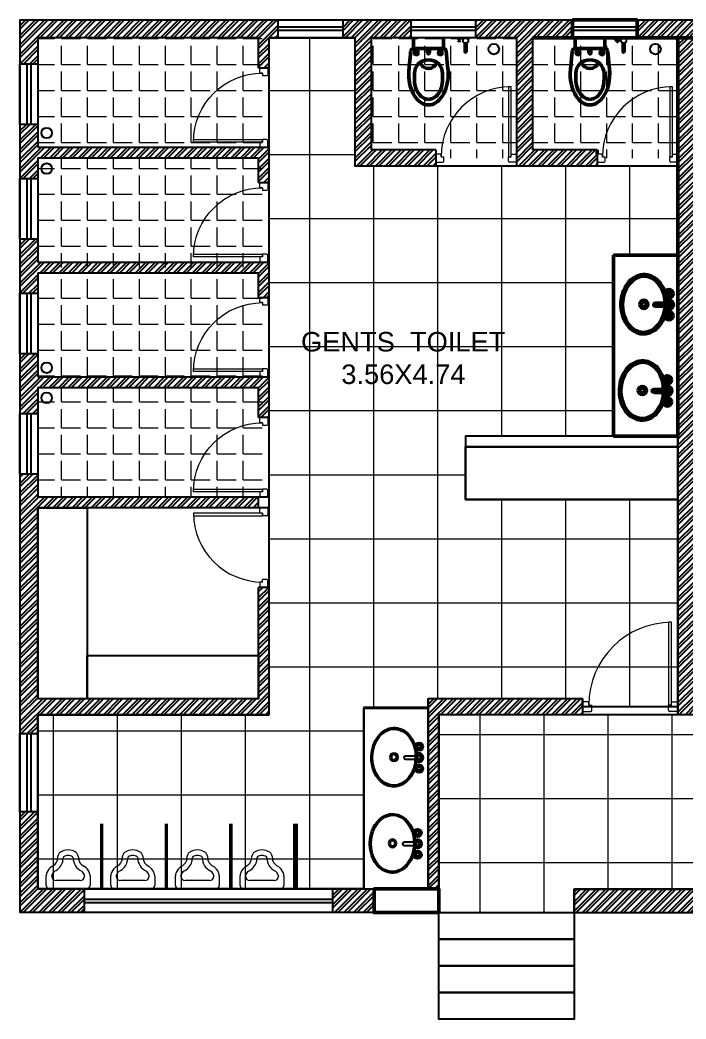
# Model space of a CAD drawing. Header units: millimetres. Extents: x 1521 to 3683, y 1649 to 3322.
# Drawn here: x 1914.03 to 1917.74, y 1666.7 to 1672.26 of the extents above; entities that cross this region are included whole.
import ezdxf

# ---------------------------------------------------------------- set-up
doc = ezdxf.new("R2010")
doc.units = ezdxf.units.MM
doc.header["$LTSCALE"] = 0.1
for name, color, linetype, lineweight in [('DOOR', 8, 'Continuous', 15), ('ELEVATION', 54, 'Continuous', 9), ('plan wall', 7, 'Continuous', 25), ('WALL', 7, 'Continuous', 50)]:
    doc.layers.add(name, color=color, linetype=linetype, lineweight=lineweight)
doc.styles.add('WORKING', font='ARIALN.TTF')
pattern_1 = [(45, (1274.377843, 807.466503), (-0.0265249055, 0.0265249055), []), (45, (1274.377843, 807.48526), (-0.0265249055, 0.0265249055), [])]
pattern_2 = [(0, (999.78936, 958.43004), (0, 0.144420742), [0.105033267, -0.039387475]), (90, (999.78936, 958.43004), (-0.144420742, 0), [0.105033267, -0.039387475])]

# ---------------------------------------------------------------- blocks, each defined once
blk = doc.blocks.new('D75')
at = {"layer": 'DOOR'}
for p, q in [((0.05, 0.7), (0.05, 0.675)), ((0.05, 0.7), (0.075, 0.7)), ((0.05, 0.05), (0.05, 0.075)), ((0.05, 0.05), (0.075, 0.05))]:
    blk.add_line(p, q, dxfattribs=at)
for points in [[(0.075, 0.7), (0.075, 0.75), (0, 0.75), (0, 0.685)], [(0.01, 0.675), (0.05, 0.675)], [(0.075, 0.05), (0.075, 0), (0, 0), (0, 0.065)], [(0.01, 0.075), (0.05, 0.075)]]:
    blk.add_lwpolyline(points, dxfattribs=at)
blk.add_lwpolyline([(0.05, 0.075), (0.05, 0.05), (0.7, 0.05), (0.7, 0.075)], close=True, dxfattribs=at)
for centre, radius, start, end in [((0.01, 0.685), 0.01, 180, 270), ((0.05, 0.05), 0.65, 0, 90), ((0.01, 0.065), 0.01, 90, 180)]:
    blk.add_arc(centre, radius, start, end, dxfattribs=at)
blk = doc.blocks.new('Faucet - Bathroom top')
for p, q in [((-4.107, 0.125), (-4.375, 0.125)), ((-3.75, 0.4788), (-3.75, 0.75)), ((-3.5, 0.482), (-3.5, 0.75)), ((-3.1461, 0.125), (-2.875, 0.125)), ((3.143, 0.125), (2.875, 0.125)), ((3.5, 0.4788), (3.5, 0.75)), ((3.75, 0.482), (3.75, 0.75)), ((4.1039, 0.125), (4.375, 0.125)), ((-4.1039, -0.125), (-4.375, -0.125)), ((-3.75, -0.4821), (-3.75, -0.75)), ((-3.5, -0.4789), (-3.5, -0.75)), ((-3.143, -0.125), (-2.875, -0.125)), ((-0.5, -0.8639), (-0.5, -4.5)), ((0.5, -4.5), (0.5, -0.8631)), ((3.1461, -0.125), (2.875, -0.125)), ((3.5, -0.4821), (3.5, -0.75)), ((3.75, -0.4789), (3.75, -0.75)), ((4.107, -0.125), (4.375, -0.125))]:
    blk.add_line(p, q)
for centre, radius in [((-3.625, 0), 1.375), ((-4.625, 0), 0.2795), ((-3.625, 0), 0.5), ((-3.625, 1), 0.2795), ((-2.625, 0), 0.2795), ((0, 0), 0.5), ((3.625, 0), 1.375), ((2.625, 0), 0.2795), ((3.625, 0), 0.5), ((3.625, 1), 0.2795), ((4.625, 0), 0.2795), ((-3.625, -1), 0.2795), ((3.625, -1), 0.2795)]:
    blk.add_circle(centre, radius)
for centre, radius, start, end in [((-3.625, 0), 1, 105.2407, 164.2093), ((-3.625, 0), 1, 16.44125, 74.07887), ((0, 0), 1.5, 289.6514, 250.3603), ((0, 0), 1, 300.3431, 239.7554), ((3.625, 0), 1, 106.12, 164.0884), ((3.625, 0), 1, 16.23422, 73.90469), ((-3.625, 0), 1, 196.2342, 253.9047), ((-3.625, 0), 1, 286.12, 344.0884), ((3.625, 0), 1, 196.4413, 254.0789), ((3.625, 0), 1, 285.2407, 344.2093), ((0, -4.5), 0.5, 180, 0)]:
    blk.add_arc(centre, radius, start, end)
blk = doc.blocks.new('A$C491C4D06')
for p, q in [((0.1021, 0.6858), (-0.504, 0.6866)), ((-0.504, 0.6866), (-0.504, -1.0171)), ((0.1021, -1.0171), (0.1021, 0.6858)), ((0.1021, -1.0171), (-0.504, -1.0171))]:
    blk.add_line(p, q)
for centre, radius in [((-0.1823, 0.2247), 0.0386), ((-0.1823, 0.2247), 0.0243), ((-0.1679, -0.5873), 0.0386), ((-0.1679, -0.5873), 0.0243)]:
    blk.add_circle(centre, radius)
at = {"extrusion": (0, 0, -1)}
for centre in [(-0.1823, 0.2247), (-0.1679, -0.5873)]:
    blk.add_ellipse(centre, major_axis=(0.0056, -0.2651), ratio=0.757949, dxfattribs=at)
for points in [[(-0.1764, -0.0547), (-0.193, -0.055), (-0.2096, -0.0529), (-0.2524, -0.0409), (-0.2777, -0.0269), (-0.3225, 0.0117), (-0.342, 0.0362), (-0.3728, 0.0925), (-0.3841, 0.1243), (-0.3973, 0.1907), (-0.3992, 0.2254), (-0.3933, 0.2932), (-0.3855, 0.3264), (-0.3611, 0.3869), (-0.3446, 0.4142), (-0.3045, 0.4593), (-0.281, 0.477), (-0.2301, 0.5001), (-0.2027, 0.5054), (-0.1483, 0.5023), (-0.1213, 0.4941), (-0.0719, 0.4656), (-0.0494, 0.4454), (-0.0118, 0.3963), (0.0035, 0.3674), (0.025, 0.3045), (0.0312, 0.2706), (0.034, 0.2023), (0.0306, 0.1679), (0.0144, 0.103), (0.0016, 0.0725), (-0.0319, 0.0195), (-0.0525, -0.003), (-0.0992, -0.0367), (-0.1253, -0.0479), (-0.1603, -0.0538), (-0.1683, -0.0545), (-0.1764, -0.0547)], [(-0.162, -0.8667), (-0.1786, -0.8671), (-0.1952, -0.8649), (-0.238, -0.8529), (-0.2633, -0.8389), (-0.3081, -0.8004), (-0.3276, -0.7758), (-0.3584, -0.7195), (-0.3697, -0.6878), (-0.3829, -0.6214), (-0.3848, -0.5867), (-0.3789, -0.5188), (-0.3711, -0.4857), (-0.3467, -0.4252), (-0.3302, -0.3978), (-0.2901, -0.3528), (-0.2666, -0.335), (-0.2157, -0.312), (-0.1883, -0.3067), (-0.1339, -0.3097), (-0.1069, -0.318), (-0.0575, -0.3464), (-0.035, -0.3666), (0.0026, -0.4157), (0.0179, -0.4447), (0.0394, -0.5075), (0.0456, -0.5414), (0.0484, -0.6097), (0.045, -0.6442), (0.0288, -0.709), (0.016, -0.7395), (-0.0174, -0.7925), (-0.0381, -0.815), (-0.0848, -0.8487), (-0.1109, -0.8599), (-0.1459, -0.8658), (-0.1539, -0.8666), (-0.162, -0.8667)]]:
    blk.add_open_spline(points, degree=3, knots=[0, 0, 0, 0, 0.226401, 0.226401, 0.598061, 0.598061, 0.969721, 0.969721, 1.341381, 1.341381, 1.713041, 1.713041, 2.084701, 2.084701, 2.456361, 2.456361, 2.828021, 2.828021, 3.199681, 3.199681, 3.571341, 3.571341, 3.943001, 3.943001, 4.314661, 4.314661, 4.686321, 4.686321, 5.057982, 5.057982, 5.429642, 5.429642, 5.801302, 5.801302, 6.172962, 6.172962, 6.283185, 6.283185, 6.283185, 6.283185])
at = {"xscale": -0.0285377218567646, "yscale": 0.0285377218567646, "zscale": 0.0285377218568328, "rotation": 90}
for p in [(-0.4185, 0.2204), (-0.4041, -0.5916)]:
    blk.add_blockref('Faucet - Bathroom top', p, dxfattribs=at)
blk = doc.blocks.new('ura')
for p, q in [((66.9686, 30.005), (66.9686, 30.0928)), ((67.0186, 30.09), (67.0186, 30.0928)), ((67.3186, 30.0928), (67.3186, 30.09)), ((67.3686, 30.0928), (67.3686, 30.005)), ((67.3436, 29.98), (66.9936, 29.98)), ((67.1686, 30.05), (67.0586, 30.05)), ((67.2786, 30.05), (67.1686, 30.05))]:
    blk.add_line(p, q)
for centre, radius, start, end in [((67.1889, 30.2342), 0.1204, 147.06315, 181.9449), ((67.1091, 30.2865), 0.025, 125.10691, 148.18796), ((67.1677, 30.2031), 0.1269, 89.60008, 125.10691), ((67.1889, 30.2342), 0.0704, 150.65869, 187.46962), ((67.1677, 30.2031), 0.0769, 89.33997, 121.48798), ((67.1695, 30.2031), 0.1269, 54.89309, 90.39992), ((67.1695, 30.2031), 0.0769, 58.51202, 90.66003), ((67.1483, 30.2342), 0.0704, 19.89903, 29.34131), ((67.3442, 30.2555), 0.1297, 178.84253, 246.50776), ((67.2281, 30.2865), 0.025, 31.81204, 54.89309), ((67.1483, 30.2342), 0.1204, 358.0551, 32.93685), ((67.114, 30.0616), 0.152, 128.88395, 156.11333), ((66.993, 30.2555), 0.0797, 288.71538, 341.41459), ((66.993, 30.2555), 0.1297, 293.49224, 346.41313), ((67.3442, 30.2555), 0.0797, 198.58541, 251.28462), ((67.2232, 30.0616), 0.152, 23.88667, 51.11605), ((67.0436, 30.0928), 0.075, 156.11333, 180), ((67.0436, 30.0928), 0.025, 156.11333, 180), ((67.0586, 30.09), 0.04, 180, 270), ((67.114, 30.0616), 0.102, 132.78454, 156.11333), ((67.2786, 30.09), 0.04, 270, 0), ((67.2232, 30.0616), 0.102, 23.88667, 47.21546), ((67.2936, 30.0928), 0.025, 360, 23.88667), ((67.2936, 30.0928), 0.075, 0, 23.88667), ((66.9936, 30.005), 0.025, 180, 270), ((67.3436, 30.005), 0.025, 270, 360)]:
    blk.add_arc(centre, radius, start, end)

msp = doc.modelspace()

# ---------------------------------------------------------------- hatches: boundary and pattern name
h = msp.add_hatch()
h.set_pattern_fill('STEEL', color=256, scale=0.011815, style=0)
h.set_pattern_definition(pattern_1)
h.paths.add_polyline_path([(1915.4668, 1672.2611), (1914.0306, 1672.2611), (1914.0306, 1672.0179), (1914.1299, 1672.0179), (1914.1299, 1672.1617), (1915.3578, 1672.1617), (1915.3578, 1671.9954), (1915.4169, 1671.9954), (1915.4169, 1672.1617), (1915.4668, 1672.1617)])
h = msp.add_hatch()
h.set_pattern_fill('STEEL', color=256, scale=0.011815, style=0)
h.set_pattern_definition(pattern_1)
h.paths.add_polyline_path([(1916.2064, 1672.2611), (1915.826, 1672.2611), (1915.826, 1672.1617), (1915.894, 1672.1617), (1915.894, 1671.4501), (1916.3433, 1671.4501), (1916.3434, 1671.5382), (1915.9839, 1671.5382), (1915.9839, 1672.1617), (1916.2064, 1672.1617)])
h.paths.add_polyline_path([(1917.1049, 1672.2611), (1916.5656, 1672.2611), (1916.5656, 1672.1617), (1916.7926, 1672.1617), (1916.7926, 1671.5151), (1916.7926, 1671.5151), (1916.7926, 1671.4702), (1916.7926, 1671.4702), (1916.7926, 1671.4501), (1917.2409, 1671.4501), (1917.241, 1671.5382), (1916.8824, 1671.5386), (1916.8824, 1672.1617), (1917.1049, 1672.1617)])
h.paths.add_polyline_path([(1918.0034, 1672.2611), (1917.4641, 1672.2611), (1917.4641, 1672.1617), (1918.0034, 1672.1617)])
h.paths.add_polyline_path([(1918.9019, 1672.2611), (1918.3626, 1672.2611), (1918.3626, 1672.1617), (1918.9019, 1672.1617)])
at = {"lineweight": 0}
h = msp.add_hatch(dxfattribs=at)
h.set_pattern_fill('ANGLE', color=9, scale=0.020676, style=0)
h.set_pattern_definition(pattern_2)
h.paths.add_polyline_path([(1915.3873, 1671.5524), (1914.1299, 1671.5524), (1914.1299, 1672.1617), (1915.3873, 1672.1617)])
h = msp.add_hatch(dxfattribs=at)
h.set_pattern_fill('NET', color=9, scale=0.11224, style=0)
h.set_pattern_definition([(0, (999.78936, 958.43004), (0, 0.35636287), []), (90, (999.78936, 958.43004), (-0.35636287, 0), [])])
h.paths.add_polyline_path([(1915.4169, 1668.3951), (1915.4169, 1672.1617), (1915.894, 1672.1617), (1915.894, 1671.4501), (1917.6911, 1671.4501), (1917.6917, 1670.9519), (1917.3331, 1670.9514), (1917.3331, 1669.9455), (1916.5096, 1669.9455), (1916.5096, 1669.592), (1917.6911, 1669.592), (1917.6911, 1668.4394), (1917.1594, 1668.4394), (1917.1594, 1668.4837), (1916.3012, 1668.4837), (1916.3013, 1668.435), (1915.9432, 1668.4345), (1915.9432, 1667.425), (1914.1299, 1667.425), (1914.1299, 1668.3951)])
h = msp.add_hatch(dxfattribs=at)
h.set_pattern_fill('ANGLE', color=9, scale=0.020676, style=0)
h.set_pattern_definition(pattern_2)
h.paths.add_polyline_path([(1915.9839, 1672.1617), (1916.7926, 1672.1617), (1916.7926, 1671.4927), (1916.3434, 1671.4927), (1916.3434, 1671.5382), (1915.9839, 1671.5382)])
h = msp.add_hatch(dxfattribs=at)
h.set_pattern_fill('ANGLE', color=9, scale=0.020676, style=0)
h.set_pattern_definition(pattern_2)
h.paths.add_polyline_path([(1916.8824, 1672.1617), (1917.6911, 1672.1617), (1917.6911, 1671.4927), (1917.2419, 1671.4927), (1917.2419, 1671.5382), (1916.8824, 1671.5382)])
h = msp.add_hatch()
h.set_pattern_fill('STEEL', color=256, scale=0.011815, style=0)
h.set_pattern_definition(pattern_1)
h.paths.add_polyline_path([(1917.6911, 1672.1617), (1917.7809, 1672.1617), (1917.7809, 1668.3951), (1917.6911, 1668.3951)])
h = msp.add_hatch()
h.set_pattern_fill('STEEL', color=256, scale=0.011815, style=0)
h.set_pattern_definition(pattern_1)
h.paths.add_polyline_path([(1915.4169, 1671.5524), (1914.1299, 1671.5524), (1914.1299, 1671.6802), (1914.0306, 1671.6802), (1914.0306, 1671.379), (1914.1299, 1671.379), (1914.1299, 1671.4933), (1915.3578, 1671.4933), (1915.3578, 1671.3565), (1915.4169, 1671.3565)])
h.paths.add_polyline_path([(1915.4169, 1670.9135), (1914.1299, 1670.9135), (1914.1299, 1671.0412), (1914.0306, 1671.0412), (1914.0306, 1670.74), (1914.1299, 1670.74), (1914.1299, 1670.8544), (1915.3578, 1670.8544), (1915.3578, 1670.7176), (1915.4169, 1670.7176)])
h.paths.add_polyline_path([(1915.4169, 1670.2745), (1914.1299, 1670.2745), (1914.1299, 1670.4023), (1914.0306, 1670.4023), (1914.0306, 1670.0716), (1914.1299, 1670.0716), (1914.1299, 1670.2155), (1915.3578, 1670.2155), (1915.3578, 1670.0491), (1915.4169, 1670.0491)])
h = msp.add_hatch(dxfattribs=at)
h.set_pattern_fill('ANGLE', color=9, scale=0.020676, style=0)
h.set_pattern_definition(pattern_2)
h.paths.add_polyline_path([(1915.3873, 1670.8839), (1914.1299, 1670.8839), (1914.1299, 1671.4933), (1915.3873, 1671.4933)])
h = msp.add_hatch(dxfattribs=at)
h.set_pattern_fill('ANGLE', color=9, scale=0.020676, style=0)
h.set_pattern_definition(pattern_2)
h.paths.add_polyline_path([(1915.3873, 1670.245), (1914.1299, 1670.245), (1914.1299, 1670.8544), (1915.3873, 1670.8544)])
h = msp.add_hatch(dxfattribs=at)
h.set_pattern_fill('NET', color=9, scale=0.11224, style=0)
h.set_pattern_definition([(0, (368.9064, 13.69224), (0, 0.35636287), []), (90, (368.9064, 13.69224), (-0.35636287, 0), [])])
h.paths.add_polyline_path([(1916.3603, 1668.3951), (1916.3603, 1667.2934), (1917.1135, 1667.2934), (1917.1135, 1667.424), (1918.3521, 1667.424), (1918.3521, 1667.2934), (1919.1053, 1667.2934), (1919.1053, 1667.425), (1921.4414, 1667.425), (1921.4414, 1667.2933), (1923.2385, 1667.2933), (1923.2385, 1667.5375), (1923.2383, 1670.4506), (1921.4414, 1670.4506), (1921.4414, 1668.3951)])
h = msp.add_hatch(dxfattribs=at)
h.set_pattern_fill('ANGLE', color=9, scale=0.020676, style=0)
h.set_pattern_definition(pattern_2)
h.paths.add_polyline_path([(1915.3873, 1669.6061), (1914.1299, 1669.6061), (1914.1299, 1670.2155), (1915.3873, 1670.2155)])
h = msp.add_hatch()
h.set_pattern_fill('STEEL', color=256, scale=0.011815, style=0)
h.set_pattern_definition(pattern_1)
h.paths.add_polyline_path([(1914.1299, 1669.547), (1914.4038, 1669.547), (1915.3578, 1669.547), (1915.3578, 1669.6061), (1914.1299, 1669.6061), (1914.1299, 1669.7339), (1914.0306, 1669.7339), (1914.0306, 1668.29), (1914.1299, 1668.29), (1914.1299, 1668.3951), (1915.4169, 1668.3951), (1915.4169, 1669.1035), (1915.3578, 1669.1035), (1915.3578, 1668.4837), (1914.4038, 1668.4837), (1914.1299, 1668.4837)])
h = msp.add_hatch()
h.set_pattern_fill('STEEL', color=256, scale=0.011815, style=0)
h.set_pattern_definition(pattern_1)
h.paths.add_polyline_path([(1917.1594, 1668.4837), (1916.3012, 1668.4837), (1916.3013, 1668.435), (1916.3012, 1668.435), (1916.3012, 1667.4286), (1916.3012, 1667.425), (1916.3603, 1667.425), (1916.3603, 1668.3951), (1917.1594, 1668.3951)])
h = msp.add_hatch()
h.set_pattern_fill('STEEL', color=256, scale=0.011815, style=0)
h.set_pattern_definition(pattern_1)
h.paths.add_polyline_path([(1914.3887, 1667.425), (1914.1299, 1667.425), (1914.1299, 1667.8538), (1914.0306, 1667.8538), (1914.0306, 1667.2934), (1914.3887, 1667.2934)])
h = msp.add_hatch()
h.set_pattern_fill('STEEL', color=256, scale=0.011815, style=0)
h.set_pattern_definition(pattern_1)
h.paths.add_polyline_path([(1916.0009, 1667.425), (1915.77, 1667.425), (1915.77, 1667.2971), (1915.77, 1667.2934), (1916.0009, 1667.2934)])
h = msp.add_hatch()
h.set_pattern_fill('STEEL', color=256, scale=0.011815, style=0)
h.set_pattern_definition(pattern_1)
h.paths.add_polyline_path([(1917.1135, 1667.425), (1917.1135, 1667.2934), (1918.3521, 1667.2934), (1918.3521, 1667.425)])

# ---------------------------------------------------------------- linework, layer by layer
for p, q in [((1914.0306, 1672.2611), (1921.4414, 1672.2611)), ((1914.0306, 1672.2611), (1914.0306, 1667.2934)), ((1915.3578, 1672.1617), (1914.1299, 1672.1617)), ((1914.1299, 1672.1617), (1914.1299, 1671.5524)), ((1915.3578, 1671.9954), (1915.3578, 1672.1617)), ((1915.894, 1672.1617), (1915.4169, 1672.1617)), ((1915.4169, 1671.9954), (1915.4169, 1672.1617)), ((1915.894, 1672.1617), (1915.894, 1671.4501)), ((1915.9839, 1672.1617), (1915.9839, 1671.5382)), ((1916.7926, 1672.1617), (1915.9839, 1672.1617)), ((1916.7926, 1672.1617), (1916.7926, 1671.4489)), ((1916.8824, 1672.1617), (1916.8824, 1671.5386)), ((1917.6911, 1672.1617), (1917.6911, 1668.3951)), ((1915.3578, 1671.9954), (1915.4169, 1671.9954)), ((1914.1299, 1671.5524), (1915.4169, 1671.5524)), ((1915.4169, 1671.3565), (1915.4169, 1671.5524)), ((1914.1299, 1671.4933), (1914.1299, 1670.9135)), ((1914.1299, 1671.4933), (1915.3578, 1671.4933)), ((1915.3578, 1671.3565), (1915.3578, 1671.4933)), ((1916.3434, 1671.5382), (1915.9839, 1671.5382)), ((1916.3434, 1671.5382), (1916.3433, 1671.4501)), ((1917.241, 1671.5382), (1916.8824, 1671.5386)), ((1917.241, 1671.5382), (1917.2409, 1671.4483)), ((1915.894, 1671.4501), (1916.3433, 1671.4501)), ((1917.2409, 1671.4483), (1916.7926, 1671.4489)), ((1915.3578, 1671.3565), (1915.4169, 1671.3565)), ((1914.1299, 1670.9135), (1915.4169, 1670.9135)), ((1915.4169, 1670.7176), (1915.4169, 1670.9135)), ((1914.1299, 1670.8544), (1914.1299, 1670.2745)), ((1914.1299, 1670.8544), (1915.3578, 1670.8544)), ((1915.3578, 1670.7176), (1915.3578, 1670.8544)), ((1915.3578, 1670.7176), (1915.4169, 1670.7176)), ((1914.1299, 1670.2745), (1915.4169, 1670.2745)), ((1915.4169, 1670.0491), (1915.4169, 1670.2745)), ((1914.1299, 1670.2155), (1914.1299, 1669.6061)), ((1914.1299, 1670.2155), (1915.3578, 1670.2155)), ((1915.3578, 1670.0491), (1915.3578, 1670.2155)), ((1915.4169, 1670.0491), (1915.3578, 1670.0491)), ((1917.6911, 1669.9455), (1916.5096, 1669.9455)), ((1916.5096, 1669.9455), (1916.5096, 1669.8864)), ((1917.6911, 1669.8864), (1916.5096, 1669.8864)), ((1915.4169, 1669.6061), (1914.1299, 1669.6061)), ((1915.3578, 1669.547), (1915.3578, 1669.6061)), ((1915.4169, 1669.547), (1915.4169, 1669.6061)), ((1915.4169, 1669.547), (1914.1299, 1669.547)), ((1914.1299, 1669.547), (1914.1299, 1668.4837)), ((1915.3578, 1668.4837), (1915.3578, 1669.1035)), ((1915.4169, 1669.1035), (1915.3578, 1669.1035)), ((1915.4169, 1668.4837), (1915.4169, 1669.1035)), ((1915.3578, 1668.4837), (1914.1299, 1668.4837)), ((1915.4169, 1668.3951), (1915.4169, 1668.4837)), ((1917.1594, 1668.4837), (1916.3012, 1668.4837)), ((1916.3012, 1667.4286), (1916.3012, 1668.4837)), ((1917.1594, 1668.4837), (1917.1594, 1668.3951)), ((1915.4169, 1668.3951), (1914.1299, 1668.3951)), ((1914.1299, 1668.3951), (1914.1299, 1667.425)), ((1917.1594, 1668.3951), (1916.3603, 1668.3951)), ((1916.3603, 1667.425), (1916.3603, 1668.3951)), ((1917.7809, 1668.3951), (1917.6911, 1668.3951)), ((1914.1299, 1667.425), (1916.0009, 1667.425)), ((1915.77, 1667.425), (1915.77, 1667.2971)), ((1916.0009, 1667.2934), (1914.0306, 1667.2934)), ((1916.3603, 1667.2934), (1919.1053, 1667.2934))]:
    msp.add_line(p, q)
at = {"color": 253}
for points in [[(1915.4668, 1672.2611), (1915.826, 1672.2611), (1915.826, 1672.1617), (1915.4668, 1672.1617)], [(1915.4668, 1672.2232), (1915.826, 1672.2232), (1915.826, 1672.2024), (1915.4668, 1672.2024)], [(1916.2064, 1672.2611), (1916.5656, 1672.2611), (1916.5656, 1672.1617), (1916.2064, 1672.1617)], [(1916.2064, 1672.2232), (1916.5656, 1672.2232), (1916.5656, 1672.2024), (1916.2064, 1672.2024)], [(1917.1049, 1672.2232), (1917.4641, 1672.2232), (1917.4641, 1672.2024), (1917.1049, 1672.2024)], [(1914.0306, 1672.0179), (1914.1299, 1672.0179), (1914.1299, 1671.6802), (1914.0306, 1671.6802)], [(1914.0702, 1672.0179), (1914.0903, 1672.0179), (1914.0903, 1671.6802), (1914.0702, 1671.6802)], [(1914.0306, 1671.379), (1914.1299, 1671.379), (1914.1299, 1671.0412), (1914.0306, 1671.0412)], [(1914.0702, 1671.379), (1914.0903, 1671.379), (1914.0903, 1671.0412), (1914.0702, 1671.0412)], [(1914.0306, 1670.74), (1914.1299, 1670.74), (1914.1299, 1670.4023), (1914.0306, 1670.4023)], [(1914.0702, 1670.74), (1914.0903, 1670.74), (1914.0903, 1670.4023), (1914.0702, 1670.4023)], [(1914.0306, 1670.0716), (1914.1299, 1670.0716), (1914.1299, 1669.7339), (1914.0306, 1669.7339)], [(1914.0702, 1670.0716), (1914.0903, 1670.0716), (1914.0903, 1669.7339), (1914.0702, 1669.7339)], [(1916.3603, 1667.2934), (1917.1135, 1667.2934), (1917.1135, 1667.1454), (1916.3603, 1667.1454)], [(1916.3603, 1667.1454), (1917.1135, 1667.1454), (1917.1135, 1666.9974), (1916.3603, 1666.9974)], [(1916.3603, 1666.9974), (1917.1135, 1666.9974), (1917.1135, 1666.8494), (1916.3603, 1666.8494)], [(1916.3603, 1666.8494), (1917.1135, 1666.8494), (1917.1135, 1666.7013), (1916.3603, 1666.7013)]]:
    msp.add_lwpolyline(points, close=True, dxfattribs=at)
for points in [[(1915.4169, 1668.3951), (1915.4169, 1672.1617), (1915.894, 1672.1617), (1915.894, 1671.4501), (1917.6911, 1671.4501), (1917.6917, 1670.9519), (1917.3331, 1670.9514), (1917.3331, 1669.9455), (1916.5096, 1669.9455), (1916.5096, 1669.592), (1917.6911, 1669.592), (1917.6911, 1668.4394), (1917.1594, 1668.4394), (1917.1594, 1668.4837), (1916.3012, 1668.4837), (1916.3013, 1668.435), (1915.9432, 1668.4345), (1915.9432, 1667.425), (1914.1299, 1667.425), (1914.1299, 1668.3951), (1915.4169, 1668.3951)], [(1915.4169, 1672.1617), (1915.894, 1672.1617), (1915.894, 1671.4501)], [(1916.3603, 1668.3951), (1916.3603, 1667.2934), (1917.1135, 1667.2934), (1917.1135, 1667.424), (1918.3521, 1667.424), (1918.3521, 1667.2934), (1919.1053, 1667.2934), (1919.1053, 1667.425), (1921.4414, 1667.425), (1921.4414, 1667.2933), (1923.2385, 1667.2933), (1923.2385, 1667.5375), (1923.2383, 1670.4506), (1921.4414, 1670.4506), (1921.4414, 1668.3951), (1916.3603, 1668.3951)]]:
    msp.add_lwpolyline(points)
for points in [[(1917.6911, 1672.1617), (1917.7809, 1672.1617), (1917.7809, 1668.3951), (1917.6911, 1668.3951)], [(1916.5096, 1669.8864), (1917.6911, 1669.8864), (1917.6911, 1669.592), (1916.5096, 1669.592)], [(1914.1299, 1669.547), (1914.4038, 1669.547), (1914.4038, 1668.4837), (1914.1299, 1668.4837)], [(1914.4038, 1668.7241), (1915.3578, 1668.7241), (1915.3578, 1668.4837), (1914.4038, 1668.4837)], [(1914.0306, 1668.29), (1914.1299, 1668.29), (1914.1299, 1667.8538), (1914.0306, 1667.8538)], [(1914.0702, 1668.29), (1914.0903, 1668.29), (1914.0903, 1667.8538), (1914.0702, 1667.8538)], [(1914.3887, 1667.425), (1915.77, 1667.425), (1915.77, 1667.2934), (1914.3887, 1667.2934)], [(1918.3521, 1667.424), (1917.1135, 1667.424), (1917.1135, 1667.2934), (1918.3521, 1667.2934)], [(1914.3887, 1667.3685), (1915.77, 1667.3685), (1915.77, 1667.3476), (1914.3887, 1667.3476)]]:
    msp.add_lwpolyline(points, close=True)
at = {"layer": 'plan wall'}
for p, q in [((1916.4824, 1672.1381), (1916.4581, 1672.1618)), ((1916.4876, 1672.1618), (1916.467, 1672.1381)), ((1917.3667, 1672.1618), (1917.3461, 1672.1381)), ((1916.502, 1672.1342), (1916.5019, 1672.0834)), ((1916.5094, 1672.1322), (1916.5092, 1672.0773)), ((1916.5168, 1672.1342), (1916.5166, 1672.0833)), ((1917.3811, 1672.1342), (1917.381, 1672.0834)), ((1917.3885, 1672.1322), (1917.3884, 1672.0773)), ((1917.3959, 1672.1342), (1917.3958, 1672.0833))]:
    msp.add_line(p, q, dxfattribs=at)
for centre in [(1916.6663, 1672.0991), (1917.5656, 1672.0991), (1914.179, 1671.6322), (1914.179, 1671.4341), (1914.179, 1670.3258), (1914.179, 1670.1582)]:
    msp.add_circle(centre, 0.0295, dxfattribs=at)
for centre, major_axis, ratio, start_param, end_param in [((1916.5094, 1672.147), (-0.0003, -0.0148), 0.999968, 3.157287497747048, 9.440472804926635), ((1917.3885, 1672.147), (-0.0003, -0.0148), 0.999968, 3.157287497747048, 9.440472804926635), ((1916.5092, 1672.0847), (-0.00032, 0.00738), 0.999966, 1.524714, 4.666306), ((1917.3884, 1672.0847), (-0.00032, 0.00738), 0.999966, 1.524714, 4.666306)]:
    msp.add_ellipse(centre, major_axis=major_axis, ratio=ratio, start_param=start_param, end_param=end_param, dxfattribs=at)
at = {"layer": 'WALL'}
for p, q in [((1916.2201, 1672.102), (1916.2201, 1672.1635)), ((1916.3859, 1672.102), (1916.3859, 1672.1635)), ((1921.3528, 1672.1617), (1916.8824, 1672.1617)), ((1917.1186, 1672.102), (1917.1186, 1672.1635)), ((1917.2844, 1672.102), (1917.2844, 1672.1635)), ((1917.3616, 1672.1381), (1917.3372, 1672.1618)), ((1916.1962, 1672.0015), (1916.2026, 1672.0684)), ((1916.2026, 1672.0684), (1916.2037, 1672.0796)), ((1916.2037, 1672.0796), (1916.2044, 1672.087)), ((1916.3859, 1672.102), (1916.2201, 1672.102)), ((1916.2974, 1672.102), (1916.2974, 1672.0777)), ((1916.3086, 1672.0777), (1916.3086, 1672.102)), ((1916.4014, 1672.0889), (1916.4009, 1672.0908)), ((1916.4034, 1672.0684), (1916.4014, 1672.0889)), ((1916.4034, 1672.0684), (1916.4034, 1672.0684)), ((1916.4098, 1672.0015), (1916.4034, 1672.0684)), ((1917.0947, 1672.0015), (1917.1011, 1672.0684)), ((1917.1011, 1672.0684), (1917.1022, 1672.0796)), ((1917.1022, 1672.0796), (1917.1029, 1672.087)), ((1917.2844, 1672.102), (1917.1186, 1672.102)), ((1917.1959, 1672.102), (1917.1959, 1672.0777)), ((1917.2071, 1672.0777), (1917.2071, 1672.102)), ((1917.2999, 1672.0889), (1917.2994, 1672.0908)), ((1917.3019, 1672.0684), (1917.2999, 1672.0889)), ((1917.3019, 1672.0684), (1917.3019, 1672.0684)), ((1917.3083, 1672.0015), (1917.3019, 1672.0684)), ((1916.2248, 1671.9294), (1916.2248, 1671.9639)), ((1916.3812, 1671.9294), (1916.3812, 1671.9639)), ((1917.1233, 1671.9294), (1917.1233, 1671.9639)), ((1917.2797, 1671.9294), (1917.2797, 1671.9639))]:
    msp.add_line(p, q, dxfattribs=at)
at = {"layer": 'WALL', "color": 253, "ltscale": 3}
for p, q in [((1917.6911, 1672.1617), (1917.6911, 1670.4594)), ((1917.2409, 1671.5151), (1917.241, 1671.5382)), ((1917.6901, 1671.4478), (1917.6903, 1671.5376)), ((1915.5601, 1667.4286), (1915.5601, 1667.788)), ((1915.5676, 1667.4286), (1915.5676, 1667.788))]:
    msp.add_line(p, q, dxfattribs=at)
at = {"layer": 'WALL', "color": 253, "lineweight": 25, "ltscale": 3}
for p, q in [((1914.4819, 1667.4286), (1914.4819, 1667.788)), ((1914.4893, 1667.4286), (1914.4893, 1667.788)), ((1914.8413, 1667.4286), (1914.8413, 1667.788)), ((1914.8488, 1667.4286), (1914.8488, 1667.788)), ((1915.2007, 1667.4286), (1915.2007, 1667.788)), ((1915.2082, 1667.4286), (1915.2082, 1667.788))]:
    msp.add_line(p, q, dxfattribs=at)
at = {"layer": 'WALL'}
msp.add_lwpolyline([(1917.1049, 1672.2611), (1917.4641, 1672.2611), (1917.4641, 1672.1617), (1917.1049, 1672.1617)], close=True, dxfattribs=at)
for points in [[(1916.303, 1671.7881, -0.145262), (1916.2639, 1671.7997, -0.107171), (1916.2253, 1671.8387, -0.077404), (1916.2021, 1671.8919, -0.064521), (1916.1931, 1671.9608, -0.037845), (1916.1962, 1672.0015, -0.002814)], [(1916.4098, 1672.0015, -0.037845), (1916.4128, 1671.9608, -0.064521), (1916.4039, 1671.8919, -0.077404), (1916.3807, 1671.8387, -0.107171), (1916.3421, 1671.7997, -0.145262), (1916.303, 1671.7881, -0.145262)], [(1917.2015, 1671.7881, -0.145262), (1917.1624, 1671.7997, -0.107171), (1917.1238, 1671.8387, -0.077404), (1917.1006, 1671.8919, -0.064521), (1917.0916, 1671.9608, -0.037845), (1917.0947, 1672.0015, -0.002814)], [(1917.3083, 1672.0015, -0.037845), (1917.3114, 1671.9608, -0.064521), (1917.3024, 1671.8919, -0.077404), (1917.2792, 1671.8387, -0.107171), (1917.2406, 1671.7997, -0.145262), (1917.2015, 1671.7881, -0.145262)], [(1916.2524, 1671.8456, -0.175199), (1916.2248, 1671.9294, -0.071828)], [(1916.3812, 1671.9294, -0.071828), (1916.3749, 1671.8859, -0.083183), (1916.3583, 1671.8517, -0.106691), (1916.3314, 1671.8272, -0.13248), (1916.303, 1671.8195, -0.13248)], [(1917.1509, 1671.8456, -0.175199), (1917.1233, 1671.9294, -0.071828)], [(1917.2797, 1671.9294, -0.071828), (1917.2734, 1671.8859, -0.083183), (1917.2568, 1671.8517, -0.106691), (1917.2299, 1671.8272, -0.13248), (1917.2015, 1671.8195, -0.13248)], [(1916.303, 1671.8195, -0.13248), (1916.2745, 1671.8272, -0.084036), (1916.2524, 1671.8456, -0.083183)], [(1917.2015, 1671.8195, -0.13248), (1917.173, 1671.8272, -0.084036), (1917.1509, 1671.8456, -0.083183)]]:
    msp.add_lwpolyline(points, format="xyb", dxfattribs=at)
at = {"layer": 'WALL', "color": 1, "ltscale": 3}
msp.add_lwpolyline([(1916.3603, 1667.2934), (1916.0009, 1667.2934), (1916.0009, 1667.425), (1916.3603, 1667.425)], close=True, dxfattribs=at)
at = {"layer": 'WALL'}
for centre in [(1916.2363, 1672.0784), (1916.3697, 1672.0784), (1917.1348, 1672.0784), (1917.2682, 1672.0784)]:
    msp.add_circle(centre, 0.0109, dxfattribs=at)
for centre, radius, start, end in [((1916.2201, 1672.0863), 0.0157, 163.4788, 169.3576), ((1916.2201, 1672.0863), 0.0157, 90, 163.4788), ((1916.303, 1672.0777), 0.00562, 180, 0), ((1916.3859, 1672.0863), 0.0157, 16.5212, 90), ((1917.1186, 1672.0863), 0.0157, 163.4788, 169.3576), ((1917.1186, 1672.0863), 0.0157, 90, 163.4788), ((1917.2015, 1672.0777), 0.00562, 180, 0), ((1917.2844, 1672.0863), 0.0157, 16.5212, 90), ((1916.3002, 1671.9639), 0.0754, 87.8757, 180), ((1916.303, 1672.0392), 0.0484, 196.5708, 343.4292), ((1916.3058, 1671.9639), 0.0754, 0, 92.1243), ((1917.1987, 1671.9639), 0.0754, 87.8757, 180), ((1917.2015, 1672.0392), 0.0484, 196.5708, 343.4292), ((1917.2043, 1671.9639), 0.0754, 0, 92.1243)]:
    msp.add_arc(centre, radius, start, end, dxfattribs=at)

# ---------------------------------------------------------------- block references
at = {"xscale": 0.7088859433461039, "yscale": 0.7088859433461039, "zscale": 0.7088859433460181, "rotation": 90}
msp.add_blockref('D75', (1917.6911, 1668.4128), dxfattribs=at)
at = {"xscale": -0.5907382861219049, "yscale": 0.5907382861219049, "zscale": 0.5907382861217793}
msp.add_blockref('A$C491C4D06', (1916.0035, 1668.0258), dxfattribs=at)
at = {"layer": 'DOOR', "xscale": -0.5907382861219049, "yscale": 0.5907382861219049, "zscale": 0.5907382861217793}
for p in [(1915.4095, 1671.5524), (1915.4095, 1670.9135), (1915.4095, 1670.2745), (1915.4095, 1669.6061)]:
    msp.add_blockref('D75', p, dxfattribs=at)
at = {"layer": 'DOOR'}
for p, xscale, yscale, zscale, rotation in [((1916.7926, 1671.4702), 0.5990086221277126, 0.5990086221277126, 0.5990086221273982, 90), ((1917.6902, 1671.4702), 0.5990086221277126, 0.5990086221277126, 0.5990086221273982, 90), ((1915.4095, 1669.5466), 0.5907382861219049, 0.5907382861219049, 0.5907382861217793, 180)]:
    msp.add_blockref('D75', p, dxfattribs=dict(at, xscale=xscale, yscale=yscale, zscale=zscale, rotation=rotation))
at = {"layer": 'ELEVATION', "xscale": 0.6101997841647063, "yscale": 0.6101997841637968, "zscale": 0.6101997841641076}
for p in [(1873.3121, 1649.1348), (1873.6716, 1649.1348), (1874.031, 1649.1348), (1874.3904, 1649.1348)]:
    msp.add_blockref('ura', p, dxfattribs=at)
at = {"layer": 'WALL', "xscale": -0.5907382861219049, "yscale": 0.5907382861219049, "zscale": 0.5907382861217793}
msp.add_blockref('A$C491C4D06', (1917.3934, 1670.5463), dxfattribs=at)

# ---------------------------------------------------------------- texts
at = {"ltscale": 0.2, "insert": (1914.7219, 1670.5247), "char_height": 0.108478, "width": 2.869906, "attachment_point": 1, "style": 'WORKING'}
msp.add_mtext('\\pi0.87218;{\\f@Arial Unicode MS|b0|i0|c0|p34;GENTS  TOILET\\P\\pi1.0963;3.56X4.74}', dxfattribs=at)

doc.saveas('drawing.dxf')
